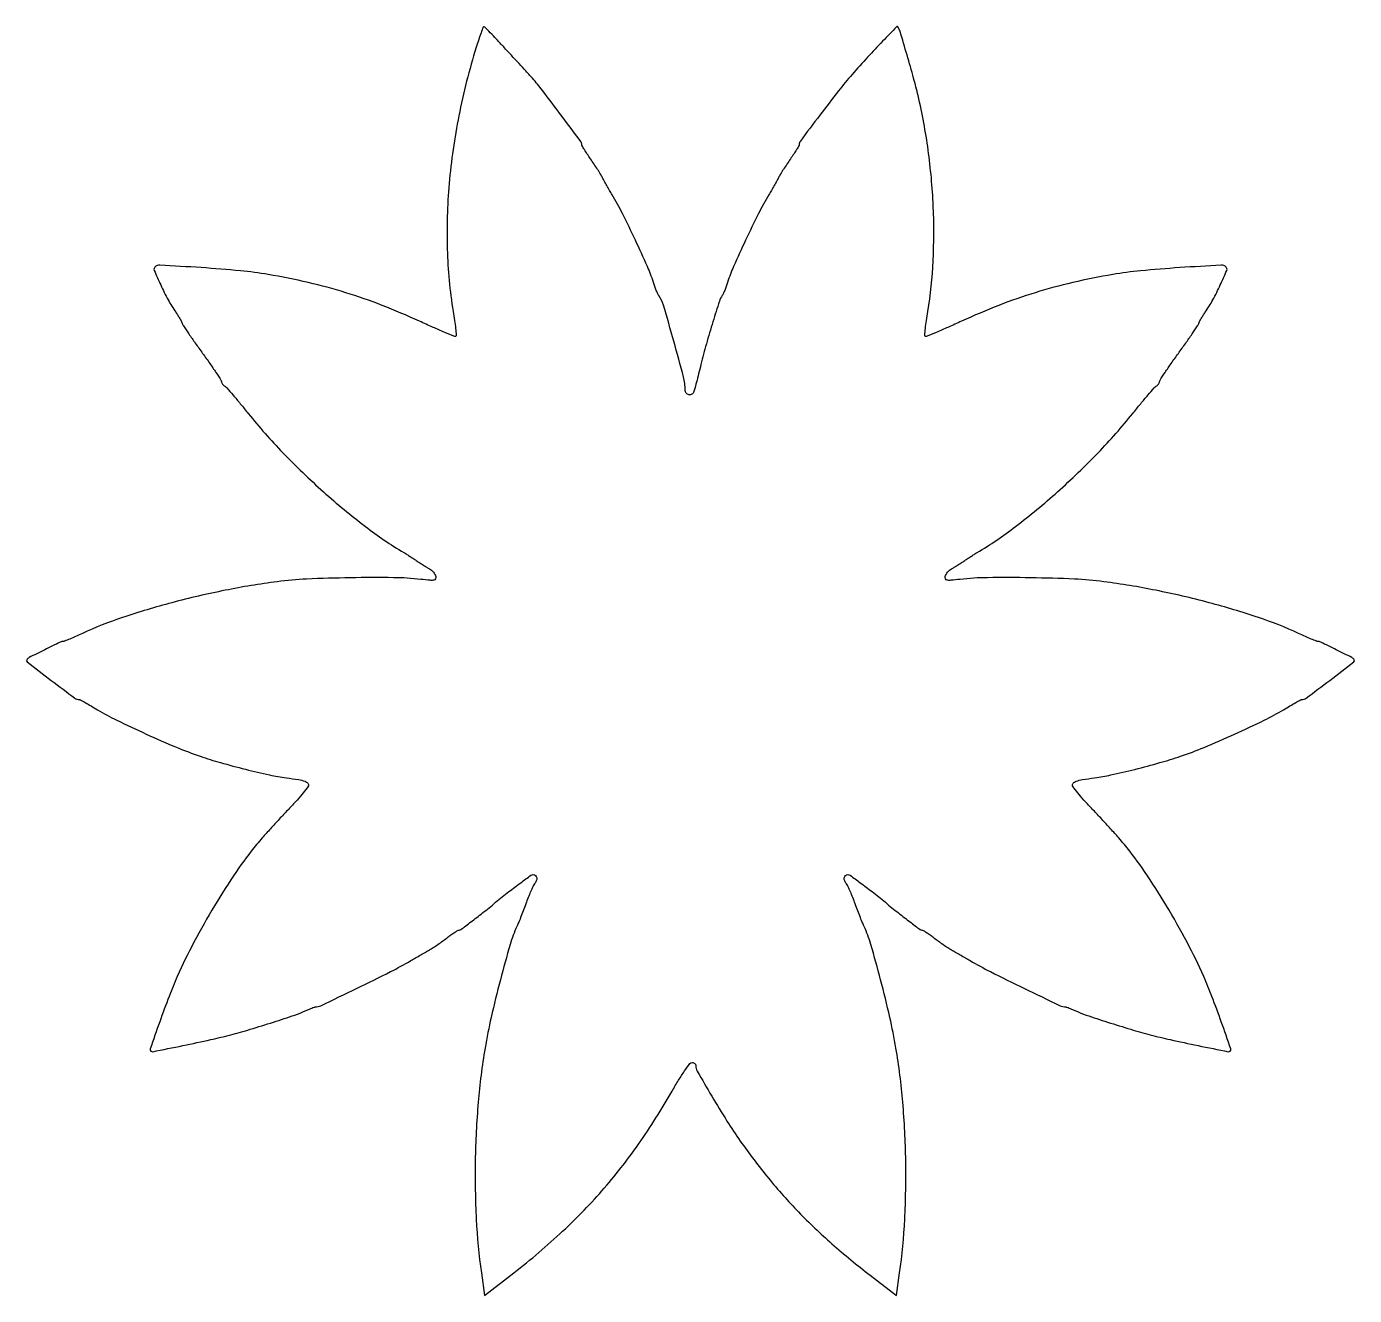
# Model space of a CAD drawing. Extents: x 0 to 502, y 0 to 479.
import ezdxf

# ---------------------------------------------------------------- set-up
doc = ezdxf.new("R2010")
doc.units = 0

msp = doc.modelspace()

# ---------------------------------------------------------------- linework, layer by layer
msp.add_lwpolyline([(170.120503, 471.24064, 0.025273), (163.589278, 445.414627, 0.027603), (159.929384, 419.809409, 0.028755), (159.202442, 394.996478, 0.033603), (161.446539, 371.541276, -0.005293), (161.977424, 368.075078, -0.008293), (162.35284, 365.082752, -0.003324), (162.612466, 362.535504, -0.223704), (162.468482, 362.135149, -0.301528), (162.068691, 362.05424, -0.001621), (158.235222, 363.626766, -0.006167), (153.830552, 365.514274, -0.003785), (148.685651, 367.841261, 0.015402), (134.63872, 373.805493, 0.017717), (120.886082, 378.597617, 0.017638), (106.774187, 382.421171, 0.015004), (91.647545, 385.476733, 0.018862), (81.143185, 386.867063, 0.007107), (66.360782, 388.047109, 0.001949), (50.78882, 389.00673, 0.213939), (48.879659, 388.279659, 0.305594), (48.630953, 387.001886, 0.008237), (51.067157, 381.508195, 0.016832), (53.911245, 375.874825, 0.026185), (56.770777, 371.247758, -0.010625), (57.539867, 370.085724, -0.009947), (58.276529, 368.866529, -0.00997), (58.88704, 367.758716, -0.033263), (59.223357, 367, 0.058468), (59.713012, 366.030165, 0.002912), (61.700666, 363.062672, 0.004659), (64.120952, 359.565011, 0.00335), (66.886082, 355.702712, -0.004091), (69.612453, 351.882604, -0.006235), (71.910287, 348.518115, -0.002585), (73.818061, 345.616128, -0.145104), (74, 345.002402, 0.110037), (74.089906, 344.598824, 0.049447), (74.369308, 344.129734, 0.045663), (74.776257, 343.672499, 0.046466), (75.257219, 343.29969, -0.070287), (76.034801, 342.635558, -0.003082), (78.382977, 339.944284, -0.005173), (81.122665, 336.697625, -0.003665), (84.132642, 333, 0.022974), (97.170498, 318.190032, 0.018371), (112.490772, 303.444892, 0.018745), (128.319239, 290.32647, 0.030022), (142.852279, 280.5, -0.006747), (143.702874, 279.980827, -0.002311), (144.921701, 279.20625, -0.002297), (146.258906, 278.339038, -0.002653), (147.525035, 277.5, 0.004543), (148.813488, 276.653159, 0.003618), (150.218404, 275.762265, 0.003658), (151.531967, 274.955859, 0.00919), (152.50429, 274.392817, -0.053264), (153.293841, 273.837529, -0.042433), (154.016686, 273.087012, -0.04385), (154.57141, 272.265929, -0.078287), (154.850387, 271.502293, -0.147588), (154.759747, 270.590238, -0.250824), (154.181982, 270.116129, -0.070793), (152.771333, 270.039438, -0.006405), (149.249693, 270.392241, 0.025338), (138.955318, 271.031239, 0.00686), (122.618, 270.992163, 0.007056), (106.145224, 270.494163, 0.021513), (95, 269.51811, 0.016975), (75.378896, 266.264646, 0.015312), (55.330478, 261.593954, 0.01589), (36.713478, 256.012281, 0.026613), (21.521357, 250.009782, -0.00254), (18.968675, 248.85628, -0.00388), (16.741541, 247.884123, -0.001423), (14.818018, 247.068669, -0.099861), (14.477626, 247, 0.113232), (13.176311, 246.701471, 0.002464), (7.300177, 243.819832, 0.002108), (1.387438, 240.852869, 0.137845), (0.553278, 240.086206, 0.384555), (0.712098, 239.216724, 0.001359), (9.783362, 232.275247, 0.002178), (18.684135, 225.563515, 0.161826), (20.379656, 225, -0.124403), (20.783355, 224.897979, -0.002538), (22.634006, 223.886618, -0.005812), (24.788121, 222.662267, -0.003856), (27.232387, 221.209765, 0.022336), (34.480192, 217.257528, 0.007159), (45.576237, 212.030374, 0.007371), (57.081034, 207.013774, 0.016463), (66, 203.620731, 0.013711), (73.619169, 201.237282, 0.007571), (83.045819, 198.723371, 0.007374), (92.166139, 196.58092, 0.02184), (98.5, 195.478624, -0.007609), (103.122606, 194.809032, -0.046506), (105.456013, 194.20821, -0.12303), (106.550793, 193.475529, -0.245262), (106.80687, 192.493761, -0.114625), (106.403873, 191.668225, -0.005247), (104.387018, 189.238846, -0.008511), (101.895655, 186.400567, -0.005978), (99, 183.288394, 0.003675), (95.818305, 179.900211, 0.002993), (92.459497, 176.226444, 0.003024), (89.406897, 172.805841, 0.007892), (87.266374, 170.299207, 0.023878), (79.658319, 160.149815, 0.013623), (71.408665, 147.229722, 0.013416), (63.610812, 133.424828, 0.018026), (57.346644, 120.5, 0.012288), (54.253149, 112.988744, 0.006158), (50.695818, 103.356798, 0.001197), (47.127962, 93.240947, 0.288118), (47.335595, 92.331072, 0.251309), (48.050914, 92.11529, 0.000554), (59.458861, 94.434339, 0.003966), (69.975588, 96.671402, 0.010304), (77.5, 98.497837, 0.008196), (84.861687, 100.575944, 0.004837), (93.586349, 103.286215, 0.003979), (101.704498, 105.965909, 0.026626), (105.651129, 107.542356, -0.006371), (106.899596, 108.100671, -0.008591), (108.043827, 108.571817, -0.006198), (109.008633, 108.9361, -0.087378), (109.371494, 109, 0.112068), (111.525441, 109.488917, 0.001228), (125.160855, 116.056511, 0.004084), (137.831044, 122.325906, 0.015949), (145.5, 126.511037, -0.000894), (147.250672, 127.535987, -0.000646), (149.20625, 128.672826, -0.000652), (151.067774, 129.748531, -0.001419), (152.5, 130.568265, 0.014603), (153.907532, 131.423901, 0.006747), (155.689147, 132.613963, 0.006676), (157.529596, 133.916098, 0.009214), (159.143904, 135.137015, -0.011355), (160.606674, 136.23351, -0.015082), (161.987789, 137.158998, -0.01236), (163.167102, 137.858714, -0.128393), (163.708243, 138, 0.162646), (164.337892, 138.210386, 0.00165), (168.132302, 141.084375, 0.00513), (172.485357, 144.475358, 0.003281), (177.476345, 148.5, -0.004763), (182.496896, 152.523983, -0.007235), (186.943046, 155.915625, -0.003214), (190.774316, 158.713527, -0.157363), (191.662006, 159, -0.197583), (192.5186, 158.647752, -0.166833), (192.956553, 157.76356, -0.123802), (192.816017, 156.568694, -0.095729), (192.123495, 155.45, 0.07578), (191.673159, 154.783068, 0.007472), (190.867924, 153.016562, 0.009298), (189.97395, 150.867171, 0.007245), (189.080051, 148.5, -0.003977), (188.146174, 145.977188, -0.003496), (187.132057, 143.358499, -0.003514), (186.183852, 141.008389, -0.010554), (185.491518, 139.422548, 0.037689), (182.932815, 132.570678, 0.006573), (179.265465, 119.262935, 0.007659), (175.788871, 105.083501, 0.014329), (173.483053, 93.498576, 0.020917), (170.889284, 73.019348, 0.016916), (169.774511, 50.886376, 0.016993), (170.159714, 28.861144, 0.021884), (172.084372, 8.711712), (173.286629, 0.117594), (183.175736, 7.733684, 0.021966), (201.718265, 23.358121, 0.026861), (217.547733, 39.586203, 0.027144), (231.41194, 57.267504, 0.023299), (244.054848, 77.25, -0.009275), (246.502431, 81.369747, -0.014142), (248.791932, 84.842187, -0.008644), (250.802666, 87.608782, -0.23547), (251.587325, 88, -0.076339), (252.127035, 87.917115, -0.089479), (252.585027, 87.676785, -0.100751), (252.891195, 87.319311, -0.127539), (253, 86.899694, 0.130846), (253.57234, 84.750065, 0.002874), (259.036648, 75.34167, 0.007307), (264.751527, 65.94762, 0.012813), (269.789289, 58.370867, 0.01856), (280.458228, 44.322475, 0.020676), (291.779793, 31.619931, 0.020176), (304.362366, 19.63382, 0.016128), (318.824264, 7.733684), (328.713371, 0.117594), (329.915628, 8.711712, 0.021884), (331.840286, 28.861144, 0.016993), (332.225489, 50.886376, 0.016916), (331.110716, 73.019348, 0.020917), (328.516947, 93.498576, 0.014329), (326.211129, 105.083501, 0.007659), (322.734535, 119.262935, 0.006573), (319.067185, 132.570678, 0.037689), (316.508482, 139.422548, -0.010554), (315.816148, 141.008389, -0.003514), (314.867943, 143.358499, -0.003496), (313.853826, 145.977188, -0.003977), (312.919949, 148.5, 0.007245), (312.02605, 150.867171, 0.009298), (311.132076, 153.016562, 0.007472), (310.326841, 154.783068, 0.07578), (309.876505, 155.45, -0.095729), (309.183983, 156.568694, -0.123802), (309.043447, 157.76356, -0.166833), (309.4814, 158.647752, -0.197583), (310.337994, 159, -0.157363), (311.225684, 158.713527, -0.003214), (315.056954, 155.915625, -0.007235), (319.503104, 152.523983, -0.004763), (324.523655, 148.5, 0.003281), (329.514643, 144.475358, 0.00513), (333.867698, 141.084375, 0.00165), (337.662108, 138.210386, 0.162646), (338.291757, 138, -0.128393), (338.832898, 137.858714, -0.01236), (340.012211, 137.158998, -0.015082), (341.393326, 136.23351, -0.011355), (342.856096, 135.137015, 0.009214), (344.470404, 133.916098, 0.006676), (346.310853, 132.613963, 0.006747), (348.092468, 131.423901, 0.014603), (349.5, 130.568265, -0.001419), (350.932226, 129.748531, -0.000652), (352.79375, 128.672826, -0.000646), (354.749328, 127.535987, -0.000894), (356.5, 126.511037, 0.015949), (364.168956, 122.325906, 0.004084), (376.839145, 116.056511, 0.001228), (390.474559, 109.488917, 0.112068), (392.628506, 109, -0.087378), (392.991367, 108.9361, -0.006198), (393.956173, 108.571817, -0.008591), (395.100404, 108.100671, -0.006371), (396.348871, 107.542356, 0.026626), (400.295502, 105.965909, 0.003979), (408.413651, 103.286215, 0.004837), (417.138313, 100.575944, 0.008196), (424.5, 98.497837, 0.010304), (432.024412, 96.671402, 0.003966), (442.541139, 94.434339, 0.000554), (453.949086, 92.11529, 0.251309), (454.664405, 92.331072, 0.288118), (454.872038, 93.240947, 0.001197), (451.304182, 103.356798, 0.006158), (447.746851, 112.988744, 0.012288), (444.653356, 120.5, 0.018026), (438.389188, 133.424828, 0.013416), (430.591335, 147.229722, 0.013623), (422.341681, 160.149815, 0.023878), (414.733626, 170.299207, 0.007892), (412.593103, 172.805841, 0.003024), (409.540503, 176.226444, 0.002993), (406.181695, 179.900211, 0.003675), (403, 183.288394, -0.005978), (400.104345, 186.400567, -0.008511), (397.612982, 189.238846, -0.005247), (395.596127, 191.668225, -0.114625), (395.19313, 192.493761, -0.245262), (395.449207, 193.475529, -0.12303), (396.543987, 194.20821, -0.046506), (398.877394, 194.809032, -0.007609), (403.5, 195.478624, 0.022232), (409.673264, 196.557963, 0.007172), (418.713024, 198.69262, 0.007396), (428.147528, 201.21281, 0.012576), (435.946877, 203.633756, 0.017229), (444.79402, 206.969705, 0.007526), (456.300072, 211.971769, 0.00734), (467.431847, 217.209891, 0.022353), (474.767613, 221.209765, -0.003856), (477.211879, 222.662267, -0.005812), (479.365994, 223.886618, -0.002538), (481.216645, 224.897979, -0.124403), (481.620344, 225, 0.161826), (483.315865, 225.563515, 0.002178), (492.216638, 232.275247, 0.001359), (501.287902, 239.216724, 0.384555), (501.446722, 240.086206, 0.137845), (500.612562, 240.852869, 0.002108), (494.699823, 243.819832, 0.002464), (488.823689, 246.701471, 0.113232), (487.522374, 247, -0.099861), (487.181982, 247.068669, -0.001423), (485.258459, 247.884123, -0.00388), (483.031325, 248.85628, -0.00254), (480.478643, 250.009782, 0.026613), (465.286522, 256.012281, 0.01589), (446.669522, 261.593954, 0.015312), (426.621104, 266.264646, 0.016975), (407, 269.51811, 0.021513), (395.854776, 270.494163, 0.007056), (379.382, 270.992163, 0.00686), (363.044682, 271.031239, 0.025338), (352.750307, 270.392241, -0.006405), (349.228667, 270.039438, -0.070793), (347.818018, 270.116129, -0.250824), (347.240253, 270.590238, -0.147588), (347.149613, 271.502293, -0.078287), (347.42859, 272.265929, -0.04385), (347.983314, 273.087012, -0.042433), (348.706159, 273.837529, -0.053264), (349.49571, 274.392817, 0.00919), (350.468033, 274.955859, 0.003658), (351.781596, 275.762265, 0.003618), (353.186512, 276.653159, 0.004543), (354.474965, 277.5, -0.002653), (355.741094, 278.339038, -0.002297), (357.078299, 279.20625, -0.002311), (358.297126, 279.980827, -0.006747), (359.147721, 280.5, 0.030022), (373.680761, 290.32647, 0.018745), (389.509228, 303.444892, 0.018371), (404.829502, 318.190032, 0.022974), (417.867358, 333, -0.003665), (420.877335, 336.697625, -0.005173), (423.617023, 339.944284, -0.003082), (425.965199, 342.635558, -0.070287), (426.742781, 343.29969, 0.046466), (427.223743, 343.672499, 0.045663), (427.630692, 344.129734, 0.049447), (427.910094, 344.598824, 0.110037), (428, 345.002402, -0.145104), (428.181939, 345.616128, -0.002585), (430.089713, 348.518115, -0.006235), (432.387547, 351.882604, -0.004091), (435.113918, 355.702712, 0.00335), (437.879048, 359.565011, 0.004659), (440.299334, 363.062672, 0.002912), (442.286988, 366.030165, 0.058468), (442.776643, 367, -0.033263), (443.11296, 367.758716, -0.00997), (443.723471, 368.866529, -0.009947), (444.460133, 370.085724, -0.010625), (445.229223, 371.247758, 0.026185), (448.088755, 375.874825, 0.016832), (450.932843, 381.508195, 0.008237), (453.369047, 387.001886, 0.305594), (453.120341, 388.279659, 0.213939), (451.21118, 389.00673, 0.001949), (435.639218, 388.047109, 0.007107), (420.856815, 386.867063, 0.018862), (410.352455, 385.476733, 0.015004), (395.225813, 382.421171, 0.017638), (381.113918, 378.597617, 0.017717), (367.36128, 373.805493, 0.015402), (353.314349, 367.841261, -0.003785), (348.169448, 365.514274, -0.006167), (343.764778, 363.626766, -0.001621), (339.931309, 362.05424, -0.301528), (339.531518, 362.135149, -0.223704), (339.387534, 362.535504, -0.003324), (339.64716, 365.082752, -0.008293), (340.022576, 368.075078, -0.005293), (340.553461, 371.541276, 0.028713), (342.571859, 390.664796, 0.023195), (342.600066, 411.318087, 0.02265), (340.686837, 432.446248, 0.023678), (336.884103, 453, 0.009628), (335.21364, 459.554434, 0.004035), (332.723895, 468.315822, 0.001487), (330.073242, 477.266277, 0.076054), (329.295871, 478.905977, 0.474975), (328.78827, 478.951487, 0.001391), (323.504868, 473.509071, 0.006319), (317.853037, 467.504588, 0.005276), (312, 460.990062, 0.013944), (306.803185, 454.738467, 0.005092), (299.788929, 445.615364, 0.001262), (292.471334, 435.843185, 0.161436), (292, 434.421412, -0.133201), (291.880574, 433.981075, -0.005633), (291.040355, 432.582402, -0.00935), (289.984776, 430.938875, -0.006482), (288.733122, 429.11943, 0.006151), (287.388414, 427.167487, 0.005609), (286.049468, 425.122583, 0.005619), (284.89403, 423.268385, 0.018095), (284.184809, 422, -0.007084), (283.529833, 420.765585, -0.002682), (282.581367, 419.059375, -0.002655), (281.529961, 417.214633, -0.003239), (280.525747, 415.5, 0.017488), (276.675992, 408.475184, 0.006682), (271.794487, 398.446266, 0.006194), (267.278611, 388.527319, 0.027093), (265.005261, 382.5, -0.00867), (264.466613, 380.89526, -0.009921), (263.894962, 379.38125, -0.009156), (263.362358, 378.118624, -0.05433), (263.003177, 377.5, 0.0799), (261.911056, 375.377081, 0.003725), (259.451368, 367.651255, 0.006754), (256.97542, 359.270718, 0.008689), (254.938306, 351.5, -0.0017), (254.063347, 347.961508, -0.002315), (253.248618, 344.776563, -0.001526), (252.54412, 342.108068, -0.026313), (252.265676, 341.25, -0.156554), (251.487523, 340.281767, -0.19049), (250.35696, 340.044626, -0.19365), (249.383485, 340.644522, -0.160342), (249, 341.80961, 0.063874), (248.363607, 346.77091, 0.004529), (244.713454, 360.263427, 0.003687), (240.777887, 373.916908, 0.086863), (238.996823, 377.5, -0.05433), (238.637642, 378.118624, -0.009156), (238.105038, 379.38125, -0.009921), (237.533387, 380.89526, -0.00867), (236.994739, 382.5, 0.027093), (234.721389, 388.527319, 0.006194), (230.205513, 398.446266, 0.006682), (225.324008, 408.475184, 0.017488), (221.474253, 415.5, -0.003239), (220.470039, 417.214633, -0.002655), (219.418633, 419.059375, -0.002682), (218.470167, 420.765585, -0.007084), (217.815191, 422, 0.018095), (217.10597, 423.268385, 0.005619), (215.950532, 425.122583, 0.005609), (214.611586, 427.167487, 0.006151), (213.266878, 429.11943, -0.006725), (212.015256, 430.940721, -0.009649), (210.959645, 432.589985, -0.005966), (210.122442, 433.992623, -0.132311), (210, 434.447228, 0.161336), (209.5961, 435.666381, 0.000764), (201.568973, 446.417121, 0.003212), (194.18138, 456.148943, 0.023474), (190.399433, 460.614748, -0.000962), (188.836874, 462.299832, -0.000241), (186.295458, 465.053794, -0.000246), (183.392615, 468.205575, -0.000248), (180.5, 471.352493, 0.003311), (177.780603, 474.274836, 0.005253), (175.409375, 476.737085, 0.001501), (173.327603, 478.841129, 0.19801), (173, 478.978385, 0.311263), (172.744491, 478.804434, 0.003324), (171.947898, 476.706617, 0.008969), (171.068765, 474.207997, 0.005537)], format="xyb", close=True)

doc.saveas('drawing.dxf')
